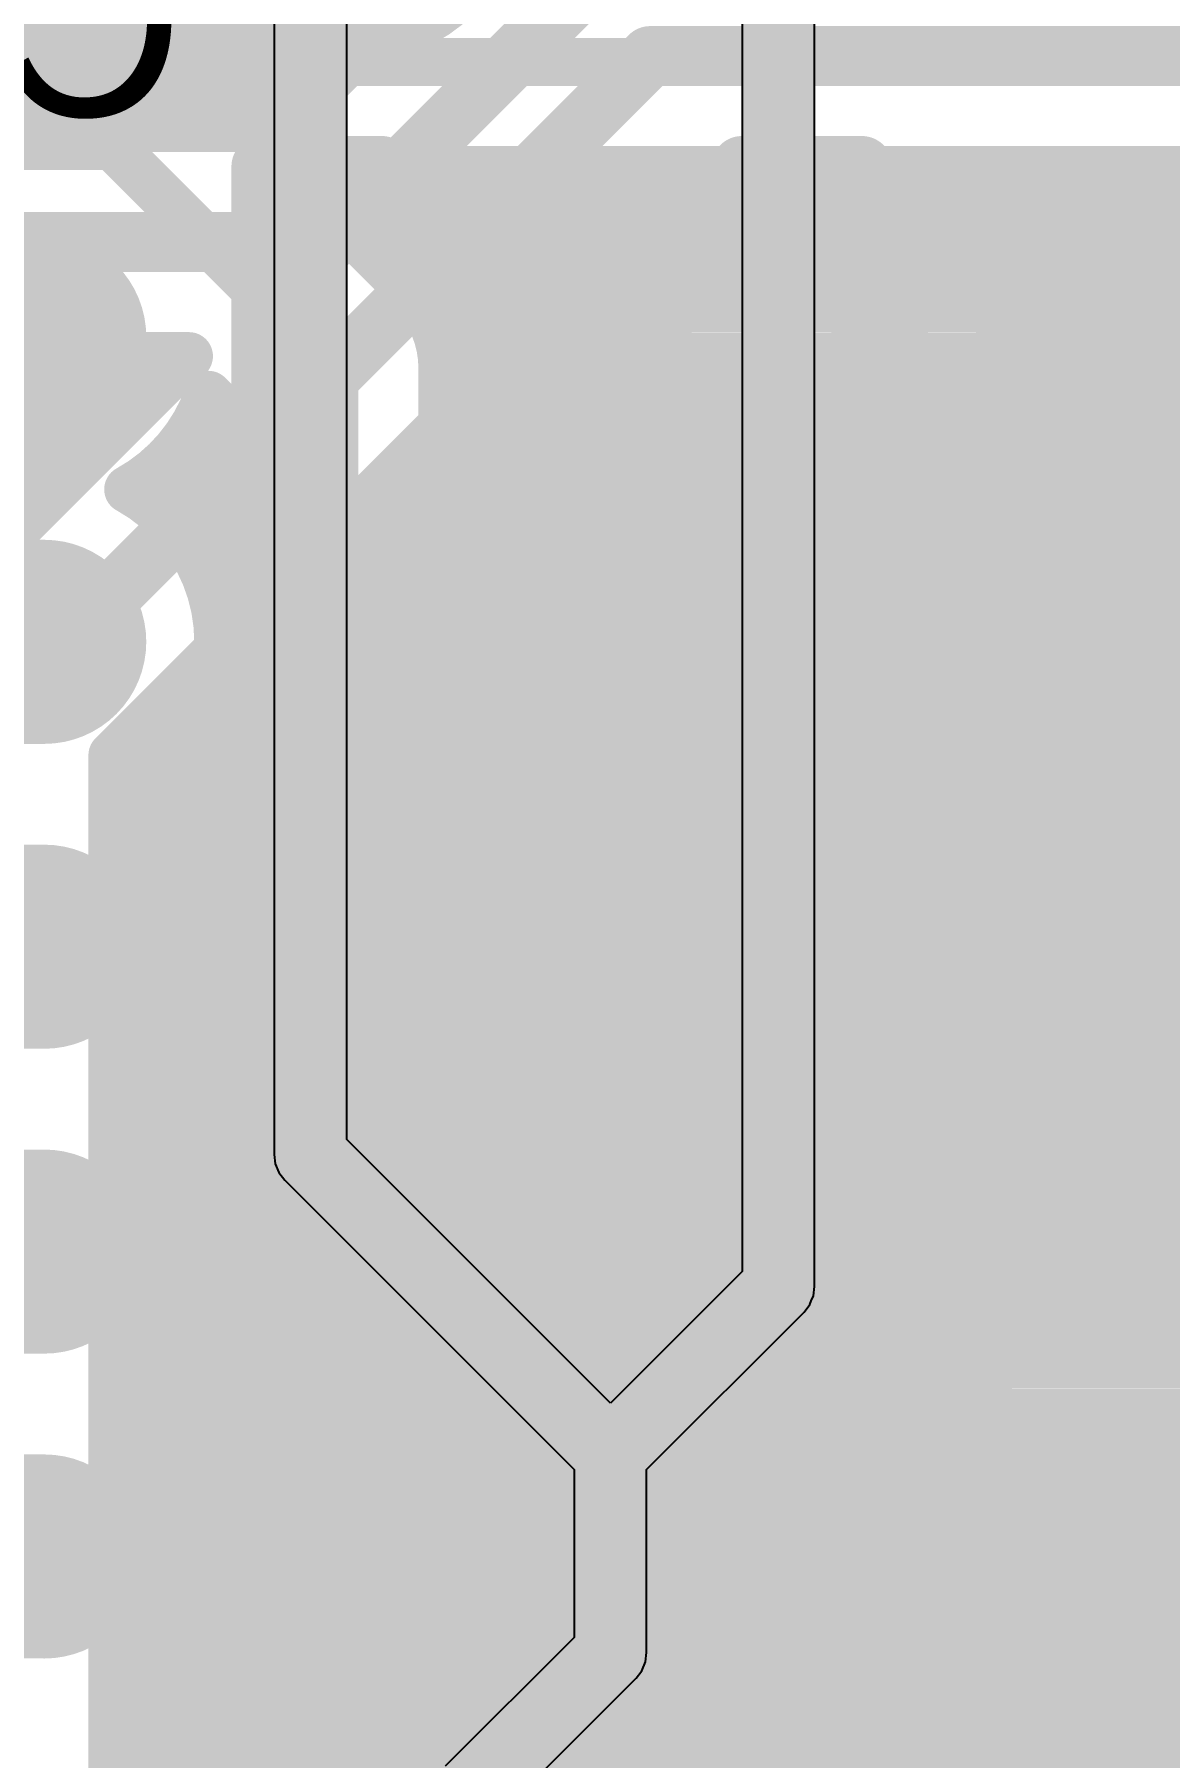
# Model space of a CAD drawing. Header units: millimetres. Extents: x 0.11 to 5.67, y 0.55 to 4.24.
# Drawn here: x 1.0138 to 1.2, y 2.7771 to 3.0596 of the extents above; entities that cross this region are included whole.
import ezdxf

# ---------------------------------------------------------------- set-up
doc = ezdxf.new("R2010")
doc.units = ezdxf.units.MM
doc.header["$MEASUREMENT"] = 0
for name, color, linetype in [('BottomLayer', 5, 'Continuous'), ('BottomOverlay', 54, 'Continuous'), ('BottomPaste', 16, 'Continuous'), ('BottomSolder', 6, 'Continuous'), ('InternalPlane1', 76, 'Continuous'), ('InternalPlane2', 16, 'Continuous'), ('MultiLayer', 9, 'Continuous'), ('TopLayer', 1, 'Continuous'), ('ViaHoleLayer', 16, 'Continuous')]:
    doc.layers.add(name, color=color, linetype=linetype)

# ---------------------------------------------------------------- blocks, each defined once
blk = doc.blocks.new('SO14_B_193')
at = {"layer": 'BottomLayer', "const_width": 0.02953}
for points in [[(0, -0.02524), (0, 0.02524)], [(0.05, -0.02524), (0.05, 0.02524)], [(0.1, -0.02524), (0.1, 0.02524)], [(0.15, -0.02524), (0.15, 0.02524)], [(0.2, -0.02524), (0.2, 0.02524)], [(0, -0.24524), (0, -0.19476)], [(0.05, -0.24524), (0.05, -0.19476)], [(0.1, -0.24524), (0.1, -0.19476)], [(0.15, -0.24524), (0.15, -0.19476)], [(0.2, -0.24524), (0.2, -0.19476)]]:
    blk.add_lwpolyline(points, dxfattribs=at)
at = {"layer": 'BottomLayer', "const_width": 0.01476}
for points in [[(-0.00738, -0.02524, 1), (0.00738, -0.02524, 1)], [(0.04262, -0.02524, 1), (0.05738, -0.02524, 1)], [(0.09262, -0.02524, 1), (0.10738, -0.02524, 1)], [(0.14262, -0.02524, 1), (0.15738, -0.02524, 1)], [(0.19262, -0.02524, 1), (0.20738, -0.02524, 1)], [(-0.00738, -0.19476, 1), (0.00738, -0.19476, 1)], [(0.04262, -0.19476, 1), (0.05738, -0.19476, 1)], [(0.09262, -0.19476, 1), (0.10738, -0.19476, 1)], [(0.14262, -0.19476, 1), (0.15738, -0.19476, 1)], [(0.19262, -0.19476, 1), (0.20738, -0.19476, 1)]]:
    blk.add_lwpolyline(points, format="xyb", close=True, dxfattribs=at)
at = {"layer": 'BottomOverlay', "const_width": 0.01}
for points in [[(0.32638, -0.06063), (-0.02795, -0.06063)], [(-0.02795, -0.08031), (-0.02795, -0.06063)], [(-0.02795, -0.15906), (-0.02795, -0.13937)], [(0.32638, -0.15906), (-0.02795, -0.15906)]]:
    blk.add_lwpolyline(points, dxfattribs=at)
at = {"layer": 'BottomOverlay', "const_width": 0.005}
for points in [[(-0.03045, -0.06063, 1), (-0.02545, -0.06063, 1)], [(-0.03045, -0.06063, 1), (-0.02545, -0.06063, 1)], [(-0.03045, -0.08031, 1), (-0.02545, -0.08031, 1)], [(-0.03045, -0.08031, 1), (-0.02545, -0.08031, 1)], [(-0.03045, -0.13937, 1), (-0.02545, -0.13937, 1)], [(-0.03045, -0.13937, 1), (-0.02545, -0.13937, 1)], [(-0.03045, -0.15906, 1), (-0.02545, -0.15906, 1)], [(-0.03045, -0.15906, 1), (-0.02545, -0.15906, 1)]]:
    blk.add_lwpolyline(points, format="xyb", close=True, dxfattribs=at)
at = {"layer": 'BottomOverlay', "const_width": 0.01}
blk.add_lwpolyline([(-0.02795, -0.08031, -1), (-0.02795, -0.13937)], format="xyb", dxfattribs=at)
at = {"layer": 'BottomPaste', "const_width": 0.02953}
for points in [[(0, -0.02524), (0, 0.02524)], [(0.05, -0.02524), (0.05, 0.02524)], [(0.1, -0.02524), (0.1, 0.02524)], [(0.15, -0.02524), (0.15, 0.02524)], [(0.2, -0.02524), (0.2, 0.02524)], [(0, -0.24524), (0, -0.19476)], [(0.05, -0.24524), (0.05, -0.19476)], [(0.1, -0.24524), (0.1, -0.19476)], [(0.15, -0.24524), (0.15, -0.19476)], [(0.2, -0.24524), (0.2, -0.19476)]]:
    blk.add_lwpolyline(points, dxfattribs=at)
at = {"layer": 'BottomPaste', "const_width": 0.01476}
for points in [[(-0.00738, -0.02524, 1), (0.00738, -0.02524, 1)], [(0.04262, -0.02524, 1), (0.05738, -0.02524, 1)], [(0.09262, -0.02524, 1), (0.10738, -0.02524, 1)], [(0.14262, -0.02524, 1), (0.15738, -0.02524, 1)], [(0.19262, -0.02524, 1), (0.20738, -0.02524, 1)], [(-0.00738, -0.19476, 1), (0.00738, -0.19476, 1)], [(0.04262, -0.19476, 1), (0.05738, -0.19476, 1)], [(0.09262, -0.19476, 1), (0.10738, -0.19476, 1)], [(0.14262, -0.19476, 1), (0.15738, -0.19476, 1)], [(0.19262, -0.19476, 1), (0.20738, -0.19476, 1)]]:
    blk.add_lwpolyline(points, format="xyb", close=True, dxfattribs=at)
at = {"layer": 'BottomSolder', "const_width": 0.03346}
for points in [[(0, -0.02524), (0, 0.02524)], [(0.05, -0.02524), (0.05, 0.02524)], [(0.1, -0.02524), (0.1, 0.02524)], [(0.15, -0.02524), (0.15, 0.02524)], [(0.2, -0.02524), (0.2, 0.02524)], [(0, -0.24524), (0, -0.19476)], [(0.05, -0.24524), (0.05, -0.19476)], [(0.1, -0.24524), (0.1, -0.19476)], [(0.15, -0.24524), (0.15, -0.19476)], [(0.2, -0.24524), (0.2, -0.19476)]]:
    blk.add_lwpolyline(points, dxfattribs=at)
at = {"layer": 'BottomSolder', "const_width": 0.01673}
for points in [[(-0.00837, -0.02524, 1), (0.00837, -0.02524, 1)], [(0.04163, -0.02524, 1), (0.05837, -0.02524, 1)], [(0.09163, -0.02524, 1), (0.10837, -0.02524, 1)], [(0.14163, -0.02524, 1), (0.15837, -0.02524, 1)], [(0.19163, -0.02524, 1), (0.20837, -0.02524, 1)], [(-0.00837, -0.19476, 1), (0.00837, -0.19476, 1)], [(0.04163, -0.19476, 1), (0.05837, -0.19476, 1)], [(0.09163, -0.19476, 1), (0.10837, -0.19476, 1)], [(0.14163, -0.19476, 1), (0.15837, -0.19476, 1)], [(0.19163, -0.19476, 1), (0.20837, -0.19476, 1)]]:
    blk.add_lwpolyline(points, format="xyb", close=True, dxfattribs=at)

msp = doc.modelspace()

# ---------------------------------------------------------------- linework, layer by layer
at = {"layer": 'BottomLayer'}
for points, const_width in [([(0.99803, 3.05512), (1.4313, 3.05512)], 0.00787), ([(0.98031, 3.04134), (1.02657, 3.04134)], 0.00787), ([(1.02657, 3.04134), (1.06299, 3.00492)], 0.00787), ([(1.05557, 3.0374), (1.1768, 3.0374)], 0.00787), ([(1.05557, 3.0374), (1.07552, 3.01745)], 0.00787), ([(1.06246, 3.0305), (1.16502, 3.0305)], 0.00787), ([(1.07034, 3.02263), (1.15931, 3.02263)], 0.00787), ([(1.07773, 3.01476), (1.15677, 3.01476)], 0.00787), ([(1.0806, 3.00688), (1.15655, 3.00688)], 0.00787), ([(1.06299, 2.89665), (1.06299, 3.00492)], 0.00787), ([(1.08071, 2.9372), (1.08071, 3.00492)], 0.00787), ([(1.04231, 3.00055), (1.04528, 2.99758)], 0.00787), ([(1.04528, 2.89665), (1.04528, 2.99758)], 0.00787), ([(1.08071, 2.99901), (1.1586, 2.99901)], 0.00787), ([(1.03678, 2.99113), (1.04528, 2.99113)], 0.00787), ([(1.08071, 2.99113), (1.16354, 2.99113)], 0.00787), ([(1.03199, 2.98326), (1.04528, 2.98326)], 0.00787), ([(1.08071, 2.98326), (1.16832, 2.98326)], 0.00787), ([(1.03946, 2.97539), (1.04528, 2.97539)], 0.00787), ([(1.08071, 2.97539), (1.16085, 2.97539)], 0.00787), ([(1.08071, 2.96751), (1.15737, 2.96751)], 0.00787), ([(1.08071, 2.95964), (1.15638, 2.95964)], 0.00787), ([(1.08071, 2.95176), (1.1576, 2.95176)], 0.00787), ([(1.03893, 2.94389), (1.04528, 2.94389)], 0.00787), ([(1.08071, 2.94389), (1.16139, 2.94389)], 0.00787), ([(1.03081, 2.93602), (1.04528, 2.93602)], 0.00787), ([(1.11976, 2.93602), (1.16951, 2.93602)], 0.00787), ([(1.12251, 2.93366), (1.1689, 2.93366)], 0.00787), ([(1.03746, 2.92814), (1.04528, 2.92814)], 0.00787), ([(1.04204, 2.92027), (1.04528, 2.92027)], 0.00787), ([(1.09941, 2.90945), (1.1, 2.91004)], 0.01969), ([(1.1, 2.91004), (1.21016, 2.91004)], 0.01969), ([(1.0406, 2.89665), (1.04528, 2.89665)], 0.00787), ([(1.06299, 2.89665), (1.09961, 2.86004)], 0.00787), ([(1.03443, 2.88877), (1.04713, 2.88877)], 0.00787), ([(1.05046, 2.88413), (1.08708, 2.84751)], 0.00787), ([(1.03186, 2.8809), (1.05369, 2.8809)], 0.00787), ([(1.03858, 2.87302), (1.06157, 2.87302)], 0.00787), ([(1.05082, 2.86192), (1.05405, 2.86516)], 0.01969), ([(1.05405, 2.86516), (1.05512, 2.86516)], 0.01969), ([(0.99204, 2.86192), (1.05082, 2.86192)], 0.01969), ([(1.04147, 2.86515), (1.06944, 2.86515)], 0.00787), ([(0.99016, 2.86004), (1.03803, 2.86004)], 0.00787), ([(1.09961, 2.86004), (1.21016, 2.86004)], 0.00787), ([(1.04182, 2.85728), (1.07731, 2.85728)], 0.00787), ([(1.03975, 2.8494), (1.08519, 2.8494)], 0.00787), ([(1.09961, 2.84232), (1.16254, 2.84232)], 0.00787), ([(1.03446, 2.84153), (1.04363, 2.84153)], 0.00787), ([(1.08432, 2.84153), (1.16319, 2.84153)], 0.00787), ([(1.03143, 2.83365), (1.03622, 2.83365)], 0.00787), ([(1.09173, 2.83366), (1.1689, 2.83366)], 0.00787), ([(1.06398, 2.81496), (1.0689, 2.81004)], 0.01969), ([(1.0689, 2.81004), (1.21016, 2.81004)], 0.01969), ([(1.03141, 2.78641), (1.04652, 2.78641)], 0.00787), ([(1.08143, 2.78641), (1.16891, 2.78641)], 0.00787), ([(1.08145, 2.78642), (1.1689, 2.78642)], 0.00787), ([(1.03713, 2.77854), (1.16318, 2.77854)], 0.00787)]:
    msp.add_lwpolyline(points, dxfattribs=dict(at, const_width=const_width))
for points, const_width in [([(1.02461, 3.04134, 1), (1.02854, 3.04134, 1)], 0.00394), ([(1.02461, 3.04134, 1), (1.02854, 3.04134, 1)], 0.00394), ([(1.0536, 3.0374, 1), (1.05754, 3.0374, 1)], 0.00394), ([(1.0536, 3.0374, 1), (1.05754, 3.0374, 1)], 0.00394), ([(1.17483, 3.0374, 1), (1.17876, 3.0374, 1)], 0.00394), ([(1.17483, 3.0374, 1), (1.17876, 3.0374, 1)], 0.00394), ([(1.0605, 3.0305, 1), (1.06443, 3.0305, 1)], 0.00394), ([(1.16306, 3.0305, 1), (1.16699, 3.0305, 1)], 0.00394), ([(1.06837, 3.02263, 1), (1.07231, 3.02263, 1)], 0.00394), ([(1.15734, 3.02263, 1), (1.16127, 3.02263, 1)], 0.00394), ([(1.07355, 3.01745, 1), (1.07749, 3.01745, 1)], 0.00394), ([(1.07355, 3.01745, 1), (1.07749, 3.01745, 1)], 0.00394), ([(1.07355, 3.01745, 1), (1.07749, 3.01745, 1)], 0.00394), ([(1.07576, 3.01476, 1), (1.0797, 3.01476, 1)], 0.00394), ([(1.1548, 3.01476, 1), (1.15874, 3.01476, 1)], 0.00394), ([(1.07863, 3.00688, 1), (1.08257, 3.00688, 1)], 0.00394), ([(1.15458, 3.00688, 1), (1.15852, 3.00688, 1)], 0.00394), ([(1.06102, 3.00492, 1), (1.06496, 3.00492, 1)], 0.00394), ([(1.06102, 3.00492, 1), (1.06496, 3.00492, 1)], 0.00394), ([(1.07874, 3.00492, 1), (1.08268, 3.00492, 1)], 0.00394), ([(1.07874, 3.00492, 1), (1.08268, 3.00492, 1)], 0.00394), ([(1.07874, 3.00492, 1), (1.08268, 3.00492, 1)], 0.00394), ([(1.04034, 3.00055, 1), (1.04428, 3.00055, 1)], 0.00394), ([(1.04034, 3.00055, 1), (1.04428, 3.00055, 1)], 0.00394), ([(1.04331, 2.99758, 1), (1.04724, 2.99758, 1)], 0.00394), ([(1.04331, 2.99758, 1), (1.04724, 2.99758, 1)], 0.00394), ([(1.07874, 2.99901, 1), (1.08268, 2.99901, 1)], 0.00394), ([(1.15663, 2.99901, 1), (1.16056, 2.99901, 1)], 0.00394), ([(1.03481, 2.99113, 1), (1.03875, 2.99113, 1)], 0.00394), ([(1.04331, 2.99113, 1), (1.04724, 2.99113, 1)], 0.00394), ([(1.07874, 2.99113, 1), (1.08268, 2.99113, 1)], 0.00394), ([(1.16157, 2.99113, 1), (1.16551, 2.99113, 1)], 0.00394), ([(1.0272, 2.98504, 1), (1.03114, 2.98504, 1)], 0.00394), ([(1.0272, 2.98504, 1), (1.03114, 2.98504, 1)], 0.00394), ([(1.03002, 2.98326, 1), (1.03396, 2.98326, 1)], 0.00394), ([(1.04331, 2.98326, 1), (1.04724, 2.98326, 1)], 0.00394), ([(1.07874, 2.98326, 1), (1.08268, 2.98326, 1)], 0.00394), ([(1.16635, 2.98326, 1), (1.17029, 2.98326, 1)], 0.00394), ([(1.16918, 2.98504, 1), (1.17312, 2.98504, 1)], 0.00394), ([(1.16918, 2.98504, 1), (1.17312, 2.98504, 1)], 0.00394), ([(1.03749, 2.97539, 1), (1.04143, 2.97539, 1)], 0.00394), ([(1.04331, 2.97539, 1), (1.04724, 2.97539, 1)], 0.00394), ([(1.07874, 2.97539, 1), (1.08268, 2.97539, 1)], 0.00394), ([(1.15889, 2.97539, 1), (1.16282, 2.97539, 1)], 0.00394), ([(1.10728, 2.96555, 1), (1.11909, 2.96555, 1)], 0.01181), ([(1.07874, 2.96751, 1), (1.08268, 2.96751, 1)], 0.00394), ([(1.15541, 2.96751, 1), (1.15934, 2.96751, 1)], 0.00394), ([(1.04197, 2.96004, 1), (1.04591, 2.96004, 1)], 0.00394), ([(1.04197, 2.96004, 1), (1.04591, 2.96004, 1)], 0.00394), ([(1.07874, 2.95964, 1), (1.08268, 2.95964, 1)], 0.00394), ([(1.15441, 2.95964, 1), (1.15835, 2.95964, 1)], 0.00394), ([(1.07874, 2.95176, 1), (1.08268, 2.95176, 1)], 0.00394), ([(1.15564, 2.95176, 1), (1.15957, 2.95176, 1)], 0.00394), ([(1.03696, 2.94389, 1), (1.0409, 2.94389, 1)], 0.00394), ([(1.04331, 2.94389, 1), (1.04724, 2.94389, 1)], 0.00394), ([(1.07874, 2.94389, 1), (1.08268, 2.94389, 1)], 0.00394), ([(1.15942, 2.94389, 1), (1.16335, 2.94389, 1)], 0.00394), ([(1.0272, 2.93504, 1), (1.03114, 2.93504, 1)], 0.00394), ([(1.0272, 2.93504, 1), (1.03114, 2.93504, 1)], 0.00394), ([(1.02884, 2.93602, 1), (1.03278, 2.93602, 1)], 0.00394), ([(1.04331, 2.93602, 1), (1.04724, 2.93602, 1)], 0.00394), ([(1.07874, 2.9372, 1), (1.08268, 2.9372, 1)], 0.00394), ([(1.07874, 2.9372, 1), (1.08268, 2.9372, 1)], 0.00394), ([(1.11779, 2.93602, 1), (1.12173, 2.93602, 1)], 0.00394), ([(1.16754, 2.93602, 1), (1.17148, 2.93602, 1)], 0.00394), ([(1.16918, 2.93504, 1), (1.17312, 2.93504, 1)], 0.00394), ([(1.12054, 2.93366, 1), (1.12448, 2.93366, 1)], 0.00394), ([(1.12054, 2.93366, 1), (1.12448, 2.93366, 1)], 0.00394), ([(1.16693, 2.93366, 1), (1.17087, 2.93366, 1)], 0.00394), ([(1.03549, 2.92814, 1), (1.03943, 2.92814, 1)], 0.00394), ([(1.04331, 2.92814, 1), (1.04724, 2.92814, 1)], 0.00394), ([(1.08957, 2.90945, 1), (1.10925, 2.90945, 1)], 0.01969), ([(1.04007, 2.92027, 1), (1.04401, 2.92027, 1)], 0.00394), ([(1.04331, 2.92027, 1), (1.04724, 2.92027, 1)], 0.00394), ([(1.09449, 2.90945, 1), (1.10433, 2.90945, 1)], 0.00984), ([(1.09508, 2.91004, 1), (1.10492, 2.91004, 1)], 0.00984), ([(1.09508, 2.91004, 1), (1.10492, 2.91004, 1)], 0.00984), ([(1.04197, 2.91004, 1), (1.04591, 2.91004, 1)], 0.00394), ([(1.04197, 2.91004, 1), (1.04591, 2.91004, 1)], 0.00394), ([(1.03863, 2.89665, 1), (1.04257, 2.89665, 1)], 0.00394), ([(1.04331, 2.89665, 1), (1.04724, 2.89665, 1)], 0.00394), ([(1.04331, 2.89665, 1), (1.04724, 2.89665, 1)], 0.00394), ([(1.04331, 2.89665, 1), (1.04724, 2.89665, 1)], 0.00394), ([(1.04331, 2.89665, 1), (1.04724, 2.89665, 1)], 0.00394), ([(1.06102, 2.89665, 1), (1.06496, 2.89665, 1)], 0.00394), ([(1.06102, 2.89665, 1), (1.06496, 2.89665, 1)], 0.00394), ([(1.03246, 2.88877, 1), (1.0364, 2.88877, 1)], 0.00394), ([(1.04516, 2.88877, 1), (1.04909, 2.88877, 1)], 0.00394), ([(1.0485, 2.88413, 1), (1.05243, 2.88413, 1)], 0.00394), ([(1.0485, 2.88413, 1), (1.05243, 2.88413, 1)], 0.00394), ([(1.0485, 2.88413, 1), (1.05243, 2.88413, 1)], 0.00394), ([(1.02501, 2.88395, 1), (1.02895, 2.88395, 1)], 0.00394), ([(1.02501, 2.88395, 1), (1.02895, 2.88395, 1)], 0.00394), ([(1.02989, 2.8809, 1), (1.03383, 2.8809, 1)], 0.00394), ([(1.05172, 2.8809, 1), (1.05566, 2.8809, 1)], 0.00394), ([(1.03661, 2.87302, 1), (1.04055, 2.87302, 1)], 0.00394), ([(1.04921, 2.86516, 1), (1.06102, 2.86516, 1)], 0.01181), ([(1.0596, 2.87302, 1), (1.06354, 2.87302, 1)], 0.00394), ([(1.04913, 2.86516, 1), (1.05897, 2.86516, 1)], 0.00984), ([(1.04913, 2.86516, 1), (1.05897, 2.86516, 1)], 0.00984), ([(1.0502, 2.86516, 1), (1.06004, 2.86516, 1)], 0.00984), ([(1.0459, 2.86192, 1), (1.05574, 2.86192, 1)], 0.00984), ([(1.0459, 2.86192, 1), (1.05574, 2.86192, 1)], 0.00984), ([(1.0395, 2.86515, 1), (1.04344, 2.86515, 1)], 0.00394), ([(1.06747, 2.86515, 1), (1.07141, 2.86515, 1)], 0.00394), ([(1.03606, 2.86004, 1), (1.04, 2.86004, 1)], 0.00394), ([(1.04, 2.86004, 1), (1.04394, 2.86004, 1)], 0.00394), ([(1.04, 2.86004, 1), (1.04394, 2.86004, 1)], 0.00394), ([(1.09764, 2.86004, 1), (1.10157, 2.86004, 1)], 0.00394), ([(1.09764, 2.86004, 1), (1.10157, 2.86004, 1)], 0.00394), ([(1.03986, 2.85728, 1), (1.04379, 2.85728, 1)], 0.00394), ([(1.07535, 2.85728, 1), (1.07928, 2.85728, 1)], 0.00394), ([(1.03778, 2.8494, 1), (1.04172, 2.8494, 1)], 0.00394), ([(1.08322, 2.8494, 1), (1.08716, 2.8494, 1)], 0.00394), ([(1.08511, 2.84751, 1), (1.08905, 2.84751, 1)], 0.00394), ([(1.08511, 2.84751, 1), (1.08905, 2.84751, 1)], 0.00394), ([(1.08511, 2.84751, 1), (1.08905, 2.84751, 1)], 0.00394), ([(1.09764, 2.84232, 1), (1.10157, 2.84232, 1)], 0.00394), ([(1.09764, 2.84232, 1), (1.10157, 2.84232, 1)], 0.00394), ([(1.09764, 2.84232, 1), (1.10157, 2.84232, 1)], 0.00394), ([(1.16057, 2.84232, 1), (1.16451, 2.84232, 1)], 0.00394), ([(1.16057, 2.84232, 1), (1.16451, 2.84232, 1)], 0.00394), ([(1.03249, 2.84153, 1), (1.03643, 2.84153, 1)], 0.00394), ([(1.04166, 2.84153, 1), (1.0456, 2.84153, 1)], 0.00394), ([(1.08236, 2.84153, 1), (1.08629, 2.84153, 1)], 0.00394), ([(1.16123, 2.84153, 1), (1.16516, 2.84153, 1)], 0.00394), ([(1.02501, 2.83612, 1), (1.02895, 2.83612, 1)], 0.00394), ([(1.02501, 2.83612, 1), (1.02895, 2.83612, 1)], 0.00394), ([(1.02946, 2.83365, 1), (1.0334, 2.83365, 1)], 0.00394), ([(1.03425, 2.83365, 1), (1.03819, 2.83365, 1)], 0.00394), ([(1.08976, 2.83366, 1), (1.0937, 2.83366, 1)], 0.00394), ([(1.08976, 2.83366, 1), (1.0937, 2.83366, 1)], 0.00394), ([(1.16693, 2.83366, 1), (1.17087, 2.83366, 1)], 0.00394), ([(1.16918, 2.83504, 1), (1.17312, 2.83504, 1)], 0.00394), ([(1.03269, 2.8311, 1), (1.03663, 2.8311, 1)], 0.00394), ([(1.03269, 2.8311, 1), (1.03663, 2.8311, 1)], 0.00394), ([(1.05413, 2.81496, 1), (1.07382, 2.81496, 1)], 0.01969), ([(1.05906, 2.81496, 1), (1.0689, 2.81496, 1)], 0.00984), ([(1.06398, 2.81004, 1), (1.07382, 2.81004, 1)], 0.00984), ([(1.06398, 2.81004, 1), (1.07382, 2.81004, 1)], 0.00984), ([(1.03652, 2.79327, 1), (1.04046, 2.79327, 1)], 0.00394), ([(1.03652, 2.79327, 1), (1.04046, 2.79327, 1)], 0.00394), ([(1.02944, 2.78641, 1), (1.03337, 2.78641, 1)], 0.00394), ([(1.04455, 2.78641, 1), (1.04849, 2.78641, 1)], 0.00394), ([(1.07946, 2.78641, 1), (1.0834, 2.78641, 1)], 0.00394), ([(1.07948, 2.78642, 1), (1.08341, 2.78642, 1)], 0.00394), ([(1.07948, 2.78642, 1), (1.08341, 2.78642, 1)], 0.00394), ([(1.16693, 2.78642, 1), (1.17087, 2.78642, 1)], 0.00394), ([(1.16694, 2.78641, 1), (1.17088, 2.78641, 1)], 0.00394), ([(1.0272, 2.78504, 1), (1.03114, 2.78504, 1)], 0.00394), ([(1.0272, 2.78504, 1), (1.03114, 2.78504, 1)], 0.00394), ([(1.16918, 2.78504, 1), (1.17312, 2.78504, 1)], 0.00394), ([(1.03516, 2.77854, 1), (1.0391, 2.77854, 1)], 0.00394), ([(1.16121, 2.77854, 1), (1.16515, 2.77854, 1)], 0.00394)]:
    msp.add_lwpolyline(points, format="xyb", close=True, dxfattribs=dict(at, const_width=const_width))
at = {"layer": 'BottomLayer', "const_width": 0.00787}
for points in [[(1.17115, 2.98504, -0.665706), (1.1768, 3.0374)], [(1.07552, 3.01745, -0.198912), (1.08071, 3.00492)], [(1.07552, 3.01745, -0.198912), (1.08071, 3.00492)], [(1.04231, 3.00055, -0.184082), (1.02917, 2.98504)], [(1.02917, 2.98504, -0.273321), (1.04394, 2.96004)], [(1.17115, 2.93504, -0.590777), (1.17115, 2.98504)], [(1.04394, 2.96004, -0.273321), (1.02917, 2.93504)], [(1.08071, 2.9372, -0.352292), (1.12251, 2.93366)], [(1.02917, 2.93504, -0.273321), (1.04394, 2.91004)], [(1.04394, 2.91004, -0.296434), (1.02698, 2.88395)], [(1.05046, 2.88413, -0.198912), (1.04528, 2.89665)], [(1.05046, 2.88413, -0.198912), (1.04528, 2.89665)], [(1.02698, 2.88395, -0.287438), (1.04197, 2.86004)], [(1.04197, 2.86004, -0.287438), (1.02698, 2.83612)], [(1.03466, 2.8311, -0.561131), (1.09173, 2.83366)], [(1.09961, 2.84232, -0.198912), (1.08708, 2.84751)], [(1.09961, 2.84232, -0.198912), (1.08708, 2.84751)], [(1.17115, 2.83504, -0.099728), (1.16254, 2.84232)], [(1.02698, 2.83612, -0.0809), (1.03466, 2.8311)], [(1.03849, 2.79327, -0.110266), (1.02917, 2.78504)], [(1.08145, 2.78642, -0.369248), (1.03849, 2.79327)], [(1.02917, 2.78504, -0.273321), (1.04394, 2.76004)], [(1.17115, 2.73504, -0.590777), (1.17115, 2.78504)]]:
    msp.add_lwpolyline(points, format="xyb", dxfattribs=at)
at = {"layer": 'InternalPlane1', "const_width": 0.02984}
for points in [[(1.08449, 2.90945, 1), (1.11433, 2.90945, 1)], [(1.04906, 2.81496, 1), (1.0789, 2.81496, 1)]]:
    msp.add_lwpolyline(points, format="xyb", close=True, dxfattribs=at)
at = {"layer": 'InternalPlane2'}
for p, q in [((1.0531, 3.14567), (1.0531, 2.87598)), ((1.06501, 2.87845), (1.06501, 3.1432)), ((1.12987, 3.06988), (1.12987, 2.8568)), ((1.14178, 2.85433), (1.14178, 3.06741)), ((1.10827, 2.8352), (1.06501, 2.87845)), ((1.0531, 2.87598), (1.0533, 2.87444)), ((1.0533, 2.87444), (1.0539, 2.87301)), ((1.0539, 2.87301), (1.05484, 2.87177)), ((1.05484, 2.87177), (1.10231, 2.8243)), ((1.12987, 2.8568), (1.10827, 2.8352)), ((1.14158, 2.85279), (1.14178, 2.85433)), ((1.14178, 2.85433), (1.14178, 2.85433)), ((1.14004, 2.85012), (1.14099, 2.85135)), ((1.14099, 2.85135), (1.14123, 2.85195)), ((1.14123, 2.85195), (1.14158, 2.85279)), ((1.11422, 2.8243), (1.14004, 2.85012)), ((1.14004, 2.85012), (1.14004, 2.85012)), ((1.10231, 2.8243), (1.10231, 2.79676)), ((1.11422, 2.79429), (1.11422, 2.8243)), ((1.10231, 2.79676), (1.08119, 2.77564)), ((1.11343, 2.79131), (1.11402, 2.79275)), ((1.11402, 2.79275), (1.11422, 2.79429)), ((1.08787, 2.76547), (1.11248, 2.79008)), ((1.11248, 2.79008), (1.11343, 2.79131))]:
    msp.add_line(p, q, dxfattribs=at)
at = {"layer": 'InternalPlane2', "const_width": 0.01181}
for points in [[(1.05906, 2.87598), (1.05906, 3.14567)], [(1.13583, 2.85433), (1.13583, 3.06988)], [(1.05906, 2.87598), (1.10827, 2.82677)], [(1.10827, 2.82677), (1.13583, 2.85433)], [(1.10827, 2.79429), (1.10827, 2.82677)], [(1.08366, 2.76968), (1.10827, 2.79429)]]:
    msp.add_lwpolyline(points, dxfattribs=at)
at = {"layer": 'InternalPlane2'}
for points, const_width in [([(1.05447, 3.0812, 1), (1.08037, 3.0812, 1)], 0.02591), ([(1.10024, 2.96555, 1), (1.12614, 2.96555, 1)], 0.02591), ([(1.04217, 2.86516, 1), (1.06807, 2.86516, 1)], 0.02591), ([(1.0561, 2.87598, 1), (1.06201, 2.87598, 1)], 0.00591), ([(1.0561, 2.87598, 1), (1.06201, 2.87598, 1)], 0.00591), ([(1.13287, 2.85433, 1), (1.13878, 2.85433, 1)], 0.00591), ([(1.13287, 2.85433, 1), (1.13878, 2.85433, 1)], 0.00591), ([(1.10532, 2.82677, 1), (1.11122, 2.82677, 1)], 0.00591), ([(1.10532, 2.82677, 1), (1.11122, 2.82677, 1)], 0.00591), ([(1.10532, 2.82677, 1), (1.11122, 2.82677, 1)], 0.00591), ([(1.10532, 2.79429, 1), (1.11122, 2.79429, 1)], 0.00591), ([(1.10532, 2.79429, 1), (1.11122, 2.79429, 1)], 0.00591)]:
    msp.add_lwpolyline(points, format="xyb", close=True, dxfattribs=dict(at, const_width=const_width))
at = {"layer": 'MultiLayer'}
for points, const_width in [([(1.10728, 2.96555, 1), (1.11909, 2.96555, 1)], 0.01181), ([(1.08957, 2.90945, 1), (1.10925, 2.90945, 1)], 0.01969), ([(1.04921, 2.86516, 1), (1.06102, 2.86516, 1)], 0.01181), ([(1.05413, 2.81496, 1), (1.07382, 2.81496, 1)], 0.01969)]:
    msp.add_lwpolyline(points, format="xyb", close=True, dxfattribs=dict(at, const_width=const_width))
at = {"layer": 'TopLayer'}
for points, const_width in [([(1.05426, 3.04429), (1.09504, 3.08507)], 0.00787), ([(1.06201, 3.02559), (1.10827, 3.07185)], 0.00984), ([(0.90945, 3.062), (1.07197, 3.062)], 0.00787), ([(1.00787, 2.94919), (1.11479, 3.0561)], 0.00984), ([(1.11479, 3.0561), (1.6939, 3.0561)], 0.00984), ([(0.90945, 3.05413), (1.0641, 3.05413)], 0.00787), ([(0.94817, 3.04625), (1.05622, 3.04625)], 0.00787), ([(0.95054, 3.04429), (1.05426, 3.04429)], 0.00787), ([(1.02657, 2.94144), (1.12254, 3.0374)], 0.00787), ([(1.12254, 3.0374), (1.68502, 3.0374)], 0.00787), ([(1.11564, 3.0305), (1.6841, 3.0305)], 0.00787), ([(0.93307, 3.02559), (1.06201, 3.02559)], 0.00984), ([(1.10777, 3.02263), (1.68539, 3.02263)], 0.00787), ([(1.09989, 3.01476), (1.68962, 3.01476)], 0.00787), ([(0.95053, 3.00688), (1.03912, 3.00688)], 0.00787), ([(0.95054, 3.00689), (1.03913, 3.00689)], 0.00787), ([(0.99465, 2.96241), (1.03913, 3.00689)], 0.00787), ([(1.09202, 3.00688), (1.70016, 3.00688)], 0.00787), ([(0.90945, 2.99901), (1.03125, 2.99901)], 0.00787), ([(1.08414, 2.99901), (1.7592, 2.99901)], 0.00787), ([(0.90945, 2.99113), (1.02338, 2.99113)], 0.00787), ([(1.07627, 2.99113), (1.79035, 2.99113)], 0.00787), ([(0.90945, 2.98326), (1.0155, 2.98326)], 0.00787), ([(1.0684, 2.98326), (1.79035, 2.98326)], 0.00787), ([(1.06052, 2.97539), (1.79035, 2.97539)], 0.00787), ([(1.05265, 2.96751), (1.79035, 2.96751)], 0.00787), ([(1.04477, 2.95964), (1.79035, 2.95964)], 0.00787), ([(1.0369, 2.95176), (1.79035, 2.95176)], 0.00787), ([(1.02903, 2.94389), (1.79035, 2.94389)], 0.00787), ([(1.02657, 2.75282), (1.02657, 2.94144)], 0.00787), ([(1.02657, 2.93602), (1.07906, 2.93602)], 0.00787), ([(1.11976, 2.93602), (1.79035, 2.93602)], 0.00787), ([(1.02657, 2.92814), (1.07165, 2.92814)], 0.00787), ([(1.12717, 2.92814), (1.79035, 2.92814)], 0.00787), ([(1.02657, 2.92027), (1.06774, 2.92027)], 0.00787), ([(1.13108, 2.92027), (1.79726, 2.92027)], 0.00787), ([(1.02657, 2.91239), (1.06607, 2.91239)], 0.00787), ([(1.13274, 2.91239), (1.79883, 2.91239)], 0.00787), ([(1.02657, 2.90452), (1.06631, 2.90452)], 0.00787), ([(1.13251, 2.90452), (1.80348, 2.90452)], 0.00787), ([(1.02657, 2.89665), (1.06849, 2.89665)], 0.00787), ([(1.13033, 2.89665), (1.81583, 2.89665)], 0.00787), ([(1.02657, 2.88877), (1.0731, 2.88877)], 0.00787), ([(1.12572, 2.88877), (1.81495, 2.88877)], 0.00787), ([(1.02657, 2.8809), (1.08195, 2.8809)], 0.00787), ([(1.11687, 2.8809), (1.24497, 2.8809)], 0.00787), ([(1.02657, 2.87302), (1.2382, 2.87302)], 0.00787), ([(1.02657, 2.86515), (1.2354, 2.86515)], 0.00787), ([(1.02657, 2.85728), (1.23522, 2.85728)], 0.00787), ([(1.02657, 2.8494), (1.23759, 2.8494)], 0.00787), ([(1.02657, 2.84153), (1.04363, 2.84153)], 0.00787), ([(1.08432, 2.84153), (1.24356, 2.84153)], 0.00787), ([(1.02657, 2.83365), (1.03622, 2.83365)], 0.00787), ([(1.09173, 2.83365), (1.80709, 2.83365)], 0.00787), ([(1.02657, 2.82578), (1.03231, 2.82578)], 0.00787), ([(1.09564, 2.82578), (1.81496, 2.82578)], 0.00787), ([(1.02657, 2.81791), (1.03064, 2.81791)], 0.00787), ([(1.09731, 2.81791), (1.81496, 2.81791)], 0.00787), ([(1.02657, 2.81003), (1.03088, 2.81003)], 0.00787), ([(1.09708, 2.81003), (1.81496, 2.81003)], 0.00787), ([(1.02657, 2.80216), (1.03306, 2.80216)], 0.00787), ([(1.0949, 2.80216), (1.81496, 2.80216)], 0.00787), ([(1.02657, 2.79428), (1.03766, 2.79428)], 0.00787), ([(1.09029, 2.79428), (1.81496, 2.79428)], 0.00787), ([(1.02657, 2.78641), (1.04652, 2.78641)], 0.00787), ([(1.08143, 2.78641), (1.81496, 2.78641)], 0.00787), ([(1.02657, 2.77854), (1.81496, 2.77854)], 0.00787)]:
    msp.add_lwpolyline(points, dxfattribs=dict(at, const_width=const_width))
for points, const_width in [([(1.07, 3.062, 1), (1.07394, 3.062, 1)], 0.00394), ([(1.11233, 3.0561, 1), (1.11725, 3.0561, 1)], 0.00492), ([(1.11233, 3.0561, 1), (1.11725, 3.0561, 1)], 0.00492), ([(1.06213, 3.05413, 1), (1.06607, 3.05413, 1)], 0.00394), ([(1.05425, 3.04625, 1), (1.05819, 3.04625, 1)], 0.00394), ([(1.05229, 3.04429, 1), (1.05623, 3.04429, 1)], 0.00394), ([(1.05229, 3.04429, 1), (1.05623, 3.04429, 1)], 0.00394), ([(1.12057, 3.0374, 1), (1.12451, 3.0374, 1)], 0.00394), ([(1.12057, 3.0374, 1), (1.12451, 3.0374, 1)], 0.00394), ([(1.11367, 3.0305, 1), (1.11761, 3.0305, 1)], 0.00394), ([(1.05955, 3.02559, 1), (1.06447, 3.02559, 1)], 0.00492), ([(1.05955, 3.02559, 1), (1.06447, 3.02559, 1)], 0.00492), ([(1.1058, 3.02263, 1), (1.10973, 3.02263, 1)], 0.00394), ([(1.09792, 3.01476, 1), (1.10186, 3.01476, 1)], 0.00394), ([(1.03716, 3.00689, 1), (1.0411, 3.00689, 1)], 0.00394), ([(1.03716, 3.00689, 1), (1.0411, 3.00689, 1)], 0.00394), ([(1.03716, 3.00688, 1), (1.04109, 3.00688, 1)], 0.00394), ([(1.09005, 3.00688, 1), (1.09399, 3.00688, 1)], 0.00394), ([(1.02928, 2.99901, 1), (1.03322, 2.99901, 1)], 0.00394), ([(1.08217, 2.99901, 1), (1.08611, 2.99901, 1)], 0.00394), ([(1.02141, 2.99113, 1), (1.02534, 2.99113, 1)], 0.00394), ([(1.0743, 2.99113, 1), (1.07824, 2.99113, 1)], 0.00394), ([(1.01353, 2.98326, 1), (1.01747, 2.98326, 1)], 0.00394), ([(1.06643, 2.98326, 1), (1.07036, 2.98326, 1)], 0.00394), ([(1.05855, 2.97539, 1), (1.06249, 2.97539, 1)], 0.00394), ([(1.10728, 2.96555, 1), (1.11909, 2.96555, 1)], 0.01181), ([(1.05068, 2.96751, 1), (1.05462, 2.96751, 1)], 0.00394), ([(1.0428, 2.95964, 1), (1.04674, 2.95964, 1)], 0.00394), ([(1.03493, 2.95176, 1), (1.03887, 2.95176, 1)], 0.00394), ([(1.02706, 2.94389, 1), (1.03099, 2.94389, 1)], 0.00394), ([(1.02461, 2.94144, 1), (1.02854, 2.94144, 1)], 0.00394), ([(1.02461, 2.94144, 1), (1.02854, 2.94144, 1)], 0.00394), ([(1.13287, 2.90945, 1), (1.06594, 2.90945, 1)], 0.00787), ([(1.02461, 2.93602, 1), (1.02854, 2.93602, 1)], 0.00394), ([(1.07709, 2.93602, 1), (1.08103, 2.93602, 1)], 0.00394), ([(1.11779, 2.93602, 1), (1.12173, 2.93602, 1)], 0.00394), ([(1.02461, 2.92814, 1), (1.02854, 2.92814, 1)], 0.00394), ([(1.06968, 2.92814, 1), (1.07362, 2.92814, 1)], 0.00394), ([(1.1252, 2.92814, 1), (1.12913, 2.92814, 1)], 0.00394), ([(1.08957, 2.90945, 1), (1.10925, 2.90945, 1)], 0.01969), ([(1.02461, 2.92027, 1), (1.02854, 2.92027, 1)], 0.00394), ([(1.06577, 2.92027, 1), (1.06971, 2.92027, 1)], 0.00394), ([(1.12911, 2.92027, 1), (1.13305, 2.92027, 1)], 0.00394), ([(1.02461, 2.91239, 1), (1.02854, 2.91239, 1)], 0.00394), ([(1.06411, 2.91239, 1), (1.06804, 2.91239, 1)], 0.00394), ([(1.13078, 2.91239, 1), (1.13471, 2.91239, 1)], 0.00394), ([(1.06398, 2.90945, 1), (1.06791, 2.90945, 1)], 0.00394), ([(1.13091, 2.90945, 1), (1.13484, 2.90945, 1)], 0.00394), ([(1.02461, 2.90452, 1), (1.02854, 2.90452, 1)], 0.00394), ([(1.06434, 2.90452, 1), (1.06828, 2.90452, 1)], 0.00394), ([(1.13054, 2.90452, 1), (1.13448, 2.90452, 1)], 0.00394), ([(1.02461, 2.89665, 1), (1.02854, 2.89665, 1)], 0.00394), ([(1.06652, 2.89665, 1), (1.07046, 2.89665, 1)], 0.00394), ([(1.12836, 2.89665, 1), (1.1323, 2.89665, 1)], 0.00394), ([(1.02461, 2.88877, 1), (1.02854, 2.88877, 1)], 0.00394), ([(1.07113, 2.88877, 1), (1.07507, 2.88877, 1)], 0.00394), ([(1.12375, 2.88877, 1), (1.12769, 2.88877, 1)], 0.00394), ([(1.02461, 2.8809, 1), (1.02854, 2.8809, 1)], 0.00394), ([(1.07998, 2.8809, 1), (1.08392, 2.8809, 1)], 0.00394), ([(1.1149, 2.8809, 1), (1.11883, 2.8809, 1)], 0.00394), ([(1.02461, 2.87302, 1), (1.02854, 2.87302, 1)], 0.00394), ([(1.04921, 2.86516, 1), (1.06102, 2.86516, 1)], 0.01181), ([(1.02461, 2.86515, 1), (1.02854, 2.86515, 1)], 0.00394), ([(1.02461, 2.85728, 1), (1.02854, 2.85728, 1)], 0.00394), ([(1.02461, 2.8494, 1), (1.02854, 2.8494, 1)], 0.00394), ([(1.09744, 2.81496, 1), (1.03051, 2.81496, 1)], 0.00787), ([(1.02461, 2.84153, 1), (1.02854, 2.84153, 1)], 0.00394), ([(1.04166, 2.84153, 1), (1.0456, 2.84153, 1)], 0.00394), ([(1.08236, 2.84153, 1), (1.08629, 2.84153, 1)], 0.00394), ([(1.02461, 2.83365, 1), (1.02854, 2.83365, 1)], 0.00394), ([(1.03425, 2.83365, 1), (1.03819, 2.83365, 1)], 0.00394), ([(1.08976, 2.83365, 1), (1.0937, 2.83365, 1)], 0.00394), ([(1.05413, 2.81496, 1), (1.07382, 2.81496, 1)], 0.01969), ([(1.02461, 2.82578, 1), (1.02854, 2.82578, 1)], 0.00394), ([(1.03034, 2.82578, 1), (1.03428, 2.82578, 1)], 0.00394), ([(1.09368, 2.82578, 1), (1.09761, 2.82578, 1)], 0.00394), ([(1.02461, 2.81791, 1), (1.02854, 2.81791, 1)], 0.00394), ([(1.02867, 2.81791, 1), (1.03261, 2.81791, 1)], 0.00394), ([(1.09534, 2.81791, 1), (1.09928, 2.81791, 1)], 0.00394), ([(1.02854, 2.81496, 1), (1.03248, 2.81496, 1)], 0.00394), ([(1.09547, 2.81496, 1), (1.09941, 2.81496, 1)], 0.00394), ([(1.02461, 2.81003, 1), (1.02854, 2.81003, 1)], 0.00394), ([(1.02891, 2.81003, 1), (1.03285, 2.81003, 1)], 0.00394), ([(1.09511, 2.81003, 1), (1.09904, 2.81003, 1)], 0.00394), ([(1.02461, 2.80216, 1), (1.02854, 2.80216, 1)], 0.00394), ([(1.03109, 2.80216, 1), (1.03503, 2.80216, 1)], 0.00394), ([(1.09293, 2.80216, 1), (1.09686, 2.80216, 1)], 0.00394), ([(1.02461, 2.79428, 1), (1.02854, 2.79428, 1)], 0.00394), ([(1.0357, 2.79428, 1), (1.03963, 2.79428, 1)], 0.00394), ([(1.08832, 2.79428, 1), (1.09226, 2.79428, 1)], 0.00394), ([(1.02461, 2.78641, 1), (1.02854, 2.78641, 1)], 0.00394), ([(1.04455, 2.78641, 1), (1.04849, 2.78641, 1)], 0.00394), ([(1.07946, 2.78641, 1), (1.0834, 2.78641, 1)], 0.00394), ([(1.02461, 2.77854, 1), (1.02854, 2.77854, 1)], 0.00394)]:
    msp.add_lwpolyline(points, format="xyb", close=True, dxfattribs=dict(at, const_width=const_width))
at = {"layer": 'ViaHoleLayer'}
for points, const_width in [([(1.11024, 2.96555, 1), (1.11614, 2.96555, 1)], 0.00591), ([(1.09449, 2.90945, 1), (1.10433, 2.90945, 1)], 0.00984), ([(1.05217, 2.86516, 1), (1.05807, 2.86516, 1)], 0.00591), ([(1.05906, 2.81496, 1), (1.0689, 2.81496, 1)], 0.00984)]:
    msp.add_lwpolyline(points, format="xyb", close=True, dxfattribs=dict(at, const_width=const_width))

# ---------------------------------------------------------------- block references
at = {"rotation": 270}
msp.add_blockref('SO14_B_193', (1.21016, 3.01004), dxfattribs=at)

# ---------------------------------------------------------------- texts
at = {"layer": 'BottomOverlay', "text_generation_flag": 2}
msp.add_text('C83', height=0.031496, dxfattribs=at).set_placement((1.03839, 3.04626))

doc.saveas('drawing.dxf')
